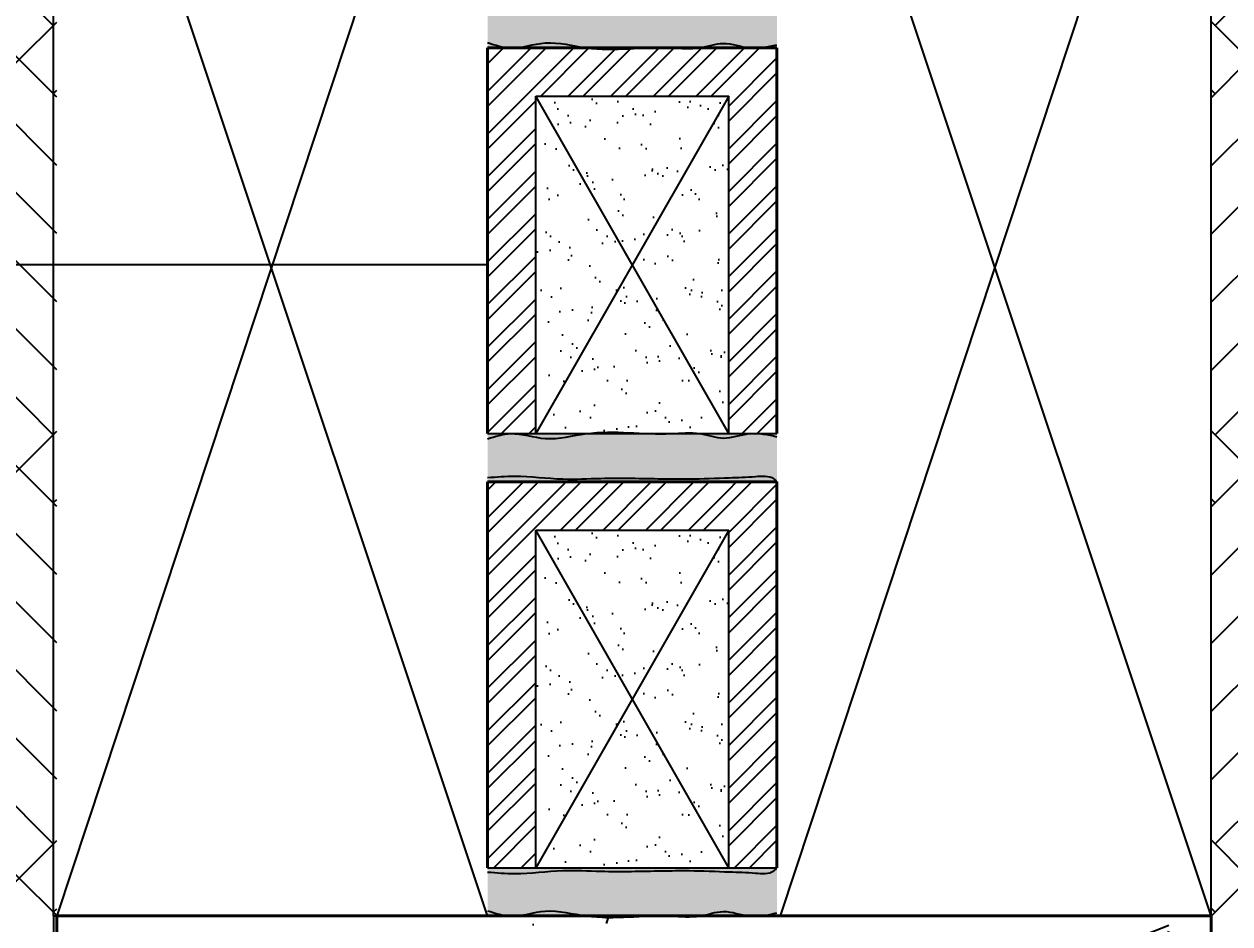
# Model space of a CAD drawing. Header units: inches. Extents: x 8351 to 42256, y 21052 to 33437.
# Drawn here: x 35198.11 to 35223.11, y 32992.74 to 33011.4 of the extents above; entities that cross this region are included whole.
import ezdxf

# ---------------------------------------------------------------- set-up
doc = ezdxf.new("R2010")
doc.units = ezdxf.units.IN
doc.header["$MEASUREMENT"] = 0
doc.styles.add('AEP', font='swisscl.ttf')
doc.dimstyles.new('IB-1', dxfattribs={"dimscale": 46, "dimtxt": 0.18, "dimasz": 0.1, "dimexe": 0.15, "dimexo": 0.0625, "dimgap": 0.09, "dimtad": 1, "dimdec": 0, "dimzin": 0, "dimdsep": 46, "dimlunit": 4, "dimtxsty": 'AEP', "dimblk": 'ARCHTICK', "dimcen": 0.09, "dimdle": 0.15, "dimclrd": 8, "dimclre": 8, "dimadec": 0, "dimazin": 0, "dimtfac": 1, "dimtdec": 0, "dimtix": 1, "dimtmove": 2, "dimatfit": 3, "dimfxl": 1, "dimtolj": 1, "dimtzin": 0, "dimarcsym": 0})
pattern_1 = [(45, (-121511.1280406737, 31241.80309804791), (-0.4419417382415922, 0.4419417382415922), []), (45, (-121511.1280406737, 31242.11559804791), (-0.4419417382415922, 0.4419417382415922), [])]

# ---------------------------------------------------------------- blocks, each defined once
blk = doc.blocks.new('_ArchTick')
at = {"color": 0, "linetype": 'ByBlock', "const_width": 0.15}
blk.add_lwpolyline([(-0.5, -0.5), (0.5, 0.5)], dxfattribs=at)
blk = doc.blocks.new('*D116')
at = {"color": 8, "lineweight": -2, "transparency": 16777216}
for p, q in [((35207.72026242271, 32990.03331243742), (35207.72026242271, 32958.43893752427)), ((35198.72026242271, 32981.03331243742), (35198.72026242271, 32958.43893752427)), ((35198.72026242271, 32965.33893752427), (35194.12026242272, 32965.33893752427)), ((35198.72026242271, 32965.33893752427), (35207.72026242271, 32965.33893752427)), ((35207.72026242271, 32965.33893752427), (35212.32026242271, 32965.33893752427))]:
    blk.add_line(p, q, dxfattribs=at)
at = {"layer": 'Defpoints', "color": 0, "transparency": 16777216}
for p in [(35207.72026242271, 32992.90831243742), (35198.72026242271, 32983.90831243742), (35207.72026242271, 32965.33893752427)]:
    blk.add_point(p, dxfattribs=at)
at = {"color": 8, "lineweight": -2, "transparency": 16777216, "xscale": 4.600000000000001, "yscale": 4.600000000000001, "zscale": 4.600000000000001}
blk.add_blockref('_ArchTick', (35198.72026242271, 32965.33893752427), dxfattribs=at)
at = {"color": 8, "lineweight": -2, "transparency": 16777216, "xscale": 4.600000000000001, "yscale": 4.600000000000001, "zscale": 4.600000000000001, "rotation": 180}
blk.add_blockref('_ArchTick', (35207.72026242271, 32965.33893752427), dxfattribs=at)
at = {"color": 0, "transparency": 16777216, "insert": (35203.22026242271, 32971.83470423462), "char_height": 4.600000000000001, "attachment_point": 5, "style": 'AEP'}
blk.add_mtext('\\A1;10"', dxfattribs=at)
blk = doc.blocks.new('*D117')
at = {"color": 8, "lineweight": -2, "transparency": 16777216}
for p, q in [((35207.72026242271, 32990.03331243742), (35207.72026242271, 32958.43893752427)), ((35213.72026242271, 32990.09645635012), (35213.72026242271, 32958.43893752427)), ((35207.72026242271, 32965.33893752427), (35203.12026242272, 32965.33893752427)), ((35207.72026242271, 32965.33893752427), (35213.72026242271, 32965.33893752427)), ((35213.72026242271, 32965.33893752427), (35218.32026242271, 32965.33893752427))]:
    blk.add_line(p, q, dxfattribs=at)
at = {"layer": 'Defpoints', "color": 0, "transparency": 16777216}
for p in [(35213.72026242271, 32992.97145635012), (35207.72026242271, 32992.90831243742), (35213.72026242271, 32965.33893752427)]:
    blk.add_point(p, dxfattribs=at)
at = {"color": 8, "lineweight": -2, "transparency": 16777216, "xscale": 4.600000000000001, "yscale": 4.600000000000001, "zscale": 4.600000000000001}
blk.add_blockref('_ArchTick', (35207.72026242271, 32965.33893752427), dxfattribs=at)
at = {"color": 8, "lineweight": -2, "transparency": 16777216, "xscale": 4.600000000000001, "yscale": 4.600000000000001, "zscale": 4.600000000000001, "rotation": 180}
blk.add_blockref('_ArchTick', (35213.72026242271, 32965.33893752427), dxfattribs=at)
at = {"color": 0, "transparency": 16777216, "insert": (35210.72026242271, 32971.83470423462), "char_height": 4.600000000000001, "attachment_point": 5, "style": 'AEP'}
blk.add_mtext('\\A1;6"', dxfattribs=at)
blk = doc.blocks.new('*D118')
at = {"color": 8, "lineweight": -2, "transparency": 16777216}
for p, q in [((35213.72026242271, 32990.09645635012), (35213.72026242271, 32958.43893752427)), ((35222.72026242271, 32990.03331243742), (35222.72026242271, 32958.43893752427)), ((35213.72026242271, 32965.33893752427), (35209.12026242272, 32965.33893752427)), ((35213.72026242271, 32965.33893752427), (35222.72026242271, 32965.33893752427)), ((35222.72026242271, 32965.33893752427), (35227.32026242271, 32965.33893752427))]:
    blk.add_line(p, q, dxfattribs=at)
at = {"layer": 'Defpoints', "color": 0, "transparency": 16777216}
for p in [(35213.72026242271, 32992.97145635012), (35222.72026242271, 32992.90831243742), (35222.72026242271, 32965.33893752427)]:
    blk.add_point(p, dxfattribs=at)
at = {"color": 8, "lineweight": -2, "transparency": 16777216, "xscale": 4.600000000000001, "yscale": 4.600000000000001, "zscale": 4.600000000000001}
blk.add_blockref('_ArchTick', (35213.72026242271, 32965.33893752427), dxfattribs=at)
at = {"color": 8, "lineweight": -2, "transparency": 16777216, "xscale": 4.600000000000001, "yscale": 4.600000000000001, "zscale": 4.600000000000001, "rotation": 180}
blk.add_blockref('_ArchTick', (35222.72026242271, 32965.33893752427), dxfattribs=at)
at = {"color": 0, "transparency": 16777216, "insert": (35218.22026242271, 32971.83470423462), "char_height": 4.600000000000001, "attachment_point": 5, "style": 'AEP'}
blk.add_mtext('\\A1;10"', dxfattribs=at)

msp = doc.modelspace()

# ---------------------------------------------------------------- hatches: boundary and pattern name
h = msp.add_hatch()
h.set_pattern_fill('AR-PARQ1', color=8, scale=0.5, angle=45, style=0)
h.set_pattern_definition([(45.00000000000001, (44222.10251965888, 101542.0333124374), (8.485281374238571, 8.881784197001252e-16), [6, -6]), (45.00000000000001, (44221.39541287769, 101542.7404192186), (8.485281374238571, 8.881784197001252e-16), [6, -6]), (45.00000000000001, (44220.6883060965, 101543.4475259998), (8.485281374238571, 8.881784197001252e-16), [6, -6]), (45.00000000000001, (44219.98119931531, 101544.154632781), (8.485281374238571, 8.881784197001252e-16), [6, -6]), (45.00000000000001, (44219.27409253411, 101544.8617395622), (8.485281374238571, 8.881784197001252e-16), [6, -6]), (45.00000000000001, (44218.56698575292, 101545.5688463434), (8.485281374238571, 8.881784197001252e-16), [6, -6]), (45.00000000000001, (44217.85987897173, 101546.2759531246), (8.485281374238571, 8.881784197001252e-16), [6, -6]), (135, (44226.34516034603, 101546.2759531246), (-8.485281374238571, -8.881784197001252e-16), [6, -6]), (135, (44227.05226712723, 101546.9830599058), (-8.485281374238571, -8.881784197001252e-16), [6, -6]), (135, (44227.75937390842, 101547.690166687), (-8.485281374238571, -8.881784197001252e-16), [6, -6]), (135, (44228.46648068961, 101548.3972734682), (-8.485281374238571, -8.881784197001252e-16), [6, -6]), (135, (44229.1735874708, 101549.1043802494), (-8.485281374238571, -8.881784197001252e-16), [6, -6]), (135, (44229.880694252, 101549.8114870306), (-8.485281374238571, -8.881784197001252e-16), [6, -6]), (135, (44230.58780103319, 101550.5185938118), (-8.485281374238571, -8.881784197001252e-16), [6, -6])])
h.paths.add_polyline_path([(35190.91501965888, 33013.47081243742), (35198.79001965888, 33013.47081243742), (35198.79001965888, 32986.65831243742), (35190.91501965888, 32986.65831243742)])
h = msp.add_hatch()
h.set_pattern_fill('AR-PARQ1', color=8, scale=0.5, angle=45, style=0)
h.set_pattern_definition([(135, (26199.40776242271, 101542.0333124374), (-8.485281374238571, 8.881784197001252e-16), [6, -6]), (135, (26200.11486920391, 101542.7404192186), (-8.485281374238571, 8.881784197001252e-16), [6, -6]), (135, (26200.8219759851, 101543.4475259998), (-8.485281374238571, 8.881784197001252e-16), [6, -6]), (135, (26201.52908276629, 101544.154632781), (-8.485281374238571, 8.881784197001252e-16), [6, -6]), (135, (26202.23618954748, 101544.8617395622), (-8.485281374238571, 8.881784197001252e-16), [6, -6]), (135, (26202.94329632867, 101545.5688463434), (-8.485281374238571, 8.881784197001252e-16), [6, -6]), (135, (26203.65040310987, 101546.2759531246), (-8.485281374238571, 8.881784197001252e-16), [6, -6]), (45, (26195.16512173556, 101546.2759531246), (8.485281374238571, -8.881784197001252e-16), [6, -6]), (45, (26194.45801495437, 101546.9830599058), (8.485281374238571, -8.881784197001252e-16), [6, -6]), (45, (26193.75090817318, 101547.690166687), (8.485281374238571, -8.881784197001252e-16), [6, -6]), (45, (26193.04380139198, 101548.3972734682), (8.485281374238571, -8.881784197001252e-16), [6, -6]), (45, (26192.33669461079, 101549.1043802494), (8.485281374238571, -8.881784197001252e-16), [6, -6]), (45, (26191.6295878296, 101549.8114870306), (8.485281374238571, -8.881784197001252e-16), [6, -6]), (45, (26190.92248104841, 101550.5185938118), (8.485281374238571, -8.881784197001252e-16), [6, -6])])
h.paths.add_polyline_path([(35230.59526242271, 33013.47081243742), (35222.72026242271, 33013.47081243742), (35222.72026242271, 32986.65831243742), (35230.59526242271, 32986.65831243742)])
h = msp.add_hatch()
h.set_pattern_fill('ESCHER', color=8, scale=0.2, style=0)
h.set_pattern_definition([(59.99999999999999, (-121511.1280406737, 31220.80309804791), (-0.2399999999062395, -5.413260950604126e-11), [0.22, -0.02]), (180, (-121511.1280406737, 31220.80309804791), (0.12, -0.2078460968), [0.22, -0.02]), (300.0000000000001, (-121511.1280406737, 31220.80309804791), (0.2399999999062395, -5.413260950604126e-11), [0.22, -0.02]), (59.99999999999999, (-121511.1080406732, 31220.80309804791), (-0.2399999999062395, -5.413260950604126e-11), [0.04000000000000001, -0.2]), (300.0000000000001, (-121511.1080406732, 31220.80309804791), (0.2399999999062395, -5.413260950604126e-11), [0.04000000000000001, -0.2]), (59.99999999999999, (-121511.1380406735, 31220.82041855605), (-0.2399999999062395, -5.413260950604126e-11), [0.04000000000000001, -0.2]), (180, (-121511.1380406735, 31220.82041855605), (0.12, -0.2078460968), [0.04000000000000001, -0.2]), (300.0000000000001, (-121511.1380406735, 31220.78577753978), (0.2399999999062395, -5.413260950604126e-11), [0.04000000000000001, -0.2]), (180, (-121511.1380406735, 31220.78577753978), (0.12, -0.2078460968), [0.04000000000000001, -0.2]), (59.99999999999999, (-121511.2080406728, 31220.80309804791), (-0.2399999999062395, -5.413260950604126e-11), [0.04000000000000001, -0.2]), (300.0000000000001, (-121511.2080406728, 31220.80309804791), (0.2399999999062395, -5.413260950604126e-11), [0.04000000000000001, -0.2]), (59.99999999999999, (-121511.0880406736, 31220.73381601583), (-0.2399999999062395, -5.413260950604126e-11), [0.04000000000000001, -0.2]), (180, (-121511.0880406736, 31220.73381601583), (0.12, -0.2078460968), [0.04000000000000001, -0.2]), (300.0000000000001, (-121511.0880406736, 31220.87238008), (0.2399999999062395, -5.413260950604126e-11), [0.04000000000000001, -0.2]), (180, (-121511.0880406736, 31220.87238008), (0.12, -0.2078460968), [0.04000000000000001, -0.2]), (0, (-121511.0880406736, 31220.83773906419), (-0.12, 0.2078460968), [0.14, -0.1]), (0, (-121511.0880406736, 31220.76845703164), (-0.12, 0.2078460968), [0.14, -0.1]), (120, (-121511.118040673, 31220.85505957186), (-0.2399999999062395, 5.413269832388323e-11), [0.1399999999999979, -0.09999999999999898]), (120, (-121511.1780406735, 31220.82041855605), (-0.2399999999062395, 5.413269832388323e-11), [0.1399999999999979, -0.09999999999999898]), (240, (-121511.1780406735, 31220.78577753978), (0.1199999999062394, -0.2078460968541327), [0.14, -0.1]), (240, (-121511.118040673, 31220.7511365235), (0.1199999999062394, -0.2078460968541327), [0.14, -0.1])])
edge = h.paths.add_edge_path()
edge.add_spline(control_points=[(35213.72026242271, 33011.90831243742), (35213.6990394206, 33011.8849640119), (35213.59051673536, 33011.76557308837), (35213.20391448357, 33011.81037204043), (35212.64414555908, 33011.8229222119), (35211.98843651221, 33011.8538472185), (35211.10249024213, 33011.84074383538), (35210.22997229409, 33011.81846720894), (35209.21174991832, 33011.87488526182), (35208.43066553448, 33011.76248352817), (35207.90912704125, 33011.80366389669), (35207.72026242271, 33011.8185765341)], knot_values=[0, 0, 0, 0, 0.09269881097107557, 0.4740104074243838, 1.017993143595406, 1.851571663378173, 2.411219109026905, 3.683532794642607, 4.466243239001887, 5.465456502621301, 6.032726868925216, 6.032726868925216, 6.032726868925216, 6.032726868925216], degree=3, periodic=0)
edge.add_line((35207.72026242271, 33011.8185765341), (35207.72026242271, 33011.01683281717))
edge.add_spline(control_points=[(35207.72026242271, 33011.01683281717), (35207.87921735693, 33010.96544743312), (35208.03817229022, 33010.91406204907), (35208.19869770252, 33010.90831243742)], knot_values=[0, 0, 0, 0, 0.4905884110814394, 0.4905884110814394, 0.4905884110814394, 0.4905884110890959], degree=3, periodic=0)
edge.add_spline(control_points=[(35208.19869770252, 33010.90831243742), (35208.43579727739, 33010.89982013433), (35208.96147413321, 33011.09884880978), (35209.48477178581, 33010.94693607028), (35209.76953938186, 33010.90831243742)], knot_values=[0.4905884110814394, 0.4905884110814394, 0.4905884110814394, 0.4905884110890959, 1.21519831769307, 2.074247133455103, 2.07424713345554, 2.07424713345554, 2.07424713345554], degree=3, periodic=0)
edge.add_line((35209.76953938186, 33010.90831243742), (35211.10107205484, 33010.90831243742))
edge.add_spline(control_points=[(35211.10107205578, 33010.90831243742), (35211.2425373127, 33010.91289869772), (35211.38414910298, 33010.914354896), (35211.52588403646, 33010.90831243742)], knot_values=[3.407322677643481, 3.407322677643481, 3.407322677643481, 3.407322677643481, 3.830591787237537, 3.830591787245581, 3.830591787245581, 3.830591787245581], degree=3, periodic=0)
edge.add_line((35211.52588403646, 33010.90831243742), (35212.12548960794, 33010.90831243742))
edge.add_spline(control_points=[(35212.12548960794, 33010.90831243742), (35212.28720406957, 33010.93461249751), (35212.62511221648, 33011.06927436293), (35212.9663465447, 33010.9274132264), (35213.14731743608, 33010.90831243742)], knot_values=[4.430197358948973, 4.430197358950231, 4.430197358950231, 4.430197358950231, 4.920430728048533, 5.468446856193365, 5.468446856193365, 5.468446856193365, 5.46844685649766], degree=3, periodic=0)
edge.add_line((35213.14731743608, 33010.90831243742), (35213.35986637559, 33010.90831243742))
edge.add_spline(control_points=[(35213.35986637559, 33010.90831243742), (35213.47984132871, 33010.91915231926), (35213.60005187571, 33010.94530433445), (35213.72026242271, 33010.97145635012)], knot_values=[5.682645937467131, 5.682645937467131, 5.682645937467131, 5.682645937467131, 6.044860867008448, 6.044860867008448, 6.044860867008448, 6.044860867008448], degree=3, periodic=0)
edge.add_line((35213.72026242271, 33010.97145635012), (35213.72026242271, 33011.90831243742))
h = msp.add_hatch(color=7)
edge = h.paths.add_edge_path()
edge.add_line((35213.72026242271, 33011.90831243742), (35207.72026242271, 33011.90831243742))
edge.add_line((35207.72026242271, 33011.90831243742), (35207.72026242271, 33011.8185765341))
edge.add_spline(control_points=[(35207.72026242271, 33011.8185765341), (35207.90912704125, 33011.80366389669), (35208.43066553448, 33011.76248352817), (35209.21174991832, 33011.87488526182), (35210.22997229409, 33011.81846720894), (35211.10249024213, 33011.84074383538), (35211.98843651221, 33011.8538472185), (35212.64414555908, 33011.8229222119), (35213.20391448357, 33011.81037204043), (35213.59051673536, 33011.76557308837), (35213.6990394206, 33011.8849640119), (35213.72026242271, 33011.90831243742)], knot_values=[0, 0, 0, 0, 0.5672703663039161, 1.56648362992333, 2.349194074282609, 3.621507759898311, 4.181155205547044, 5.01473372532981, 5.558716461500833, 5.940028057954141, 6.032726868925216, 6.032726868925216, 6.032726868925216, 6.032726868925216], degree=3, periodic=0)
edge = h.paths.add_edge_path()
edge.add_spline(control_points=[(35209.76953938186, 33010.90831243742), (35209.48477178581, 33010.94693607028), (35208.96147413321, 33011.09884880978), (35208.43579727739, 33010.89982013433), (35208.19869770252, 33010.90831243742)], knot_values=[0.4905884110814394, 0.4905884110814394, 0.4905884110814394, 0.4905884110818768, 1.34963722684391, 2.074247133447884, 2.07424713345554, 2.07424713345554, 2.07424713345554], degree=3, periodic=0)
edge.add_line((35208.19869770252, 33010.90831243742), (35209.7695393828, 33010.90831243742))
edge = h.paths.add_edge_path()
edge.add_spline(control_points=[(35208.19869770252, 33010.90831243742), (35208.03817229022, 33010.91406204907), (35207.87921735693, 33010.96544743312), (35207.72026242271, 33011.01683281717)], knot_values=[0, 7.656486555873698e-12, 7.656486555873698e-12, 7.656486555873698e-12, 0.4905884110890959, 0.4905884110890959, 0.4905884110890959, 0.4905884110890959], degree=3, periodic=0)
edge.add_line((35207.72026242271, 33011.01683281717), (35207.72026242271, 33010.90831243742))
edge.add_line((35207.72026242271, 33010.90831243742), (35208.19869770158, 33010.90831243742))
edge = h.paths.add_edge_path()
edge.add_spline(control_points=[(35213.14731743608, 33010.90831243742), (35212.9663465447, 33010.9274132264), (35212.62511221648, 33011.06927436293), (35212.28720406957, 33010.93461249751), (35212.12548960794, 33010.90831243742)], knot_values=[4.430197358948973, 4.430197359253269, 4.430197359253269, 4.430197359253269, 4.978213487398101, 5.468446856496403, 5.468446856496403, 5.468446856496403, 5.46844685649766], degree=3, periodic=0)
edge.add_line((35212.12548960794, 33010.90831243742), (35213.14731743608, 33010.90831243742))
edge = h.paths.add_edge_path()
edge.add_spline(control_points=[(35213.72026242271, 33010.97145635012), (35213.60005187571, 33010.94530433445), (35213.47984132871, 33010.91915231926), (35213.35986637559, 33010.90831243742)], knot_values=[5.682645937467131, 5.682645937467131, 5.682645937467131, 5.682645937467131, 6.044860867008448, 6.044860867008448, 6.044860867008448, 6.044860867008448], degree=3, periodic=0)
edge.add_line((35213.35986637559, 33010.90831243742), (35213.72026242271, 33010.90831243742))
edge.add_line((35213.72026242271, 33010.90831243742), (35213.72026242271, 33010.97145635012))
h = msp.add_hatch()
h.set_pattern_fill('STEEL', color=1, scale=5, style=0)
h.set_pattern_definition(pattern_1)
h.paths.add_polyline_path([(35212.72026242271, 33002.90831243742), (35213.72026242271, 33002.90831243742), (35213.72026242271, 33010.90831243742), (35212.72026242271, 33010.90831243742)])
h.paths.add_polyline_path([(35208.72026242271, 33010.90831243742), (35207.72026242271, 33010.90831243742), (35207.72026242271, 33002.90831243742), (35208.72026242271, 33002.90831243742)])
h = msp.add_hatch()
h.set_pattern_fill('STEEL', color=1, scale=5, style=0)
h.set_pattern_definition(pattern_1)
h.paths.add_polyline_path([(35212.72026242271, 33009.90831243742), (35212.72026242271, 33010.90831243742), (35208.72026242271, 33010.90831243742), (35208.72026242271, 33009.90831243742)])
h = msp.add_hatch()
h.set_pattern_fill('AR-SAND', color=8, scale=0.5, style=0)
h.set_pattern_definition([(37.50000000000001, (-121550.9918177663, 31211.40705520596), (-0.03149667905480408, 0.9634118845065793), [0, -0.76, 0, -0.85, 0, -0.8125]), (7.499999999999999, (-121550.9918177663, 31211.40705520596), (0.8848883526338636, 1.41107303261487), [0, -0.41, 0, -0.685, 0, -0.2625]), (327.5, (-121551.6068177666, 31211.40705520596), (1.557070930875748, 0.002829526768482249), [0, -0.25, 0, -0.9, 0, -1.175]), (317.5, (-121551.6068177666, 31211.40705520596), (1.503063302286147, 0.4388377824671246), [0, -0.125, 0, -0.59, 0, -0.675])])
h.paths.add_polyline_path([(35208.72026242271, 33002.90831243742), (35212.72026242271, 33002.90831243742), (35212.72026242271, 33009.90831243742), (35208.72026242271, 33009.90831243742)])
h = msp.add_hatch()
h.set_pattern_fill('ESCHER', color=8, scale=0.2, style=0)
h.set_pattern_definition([(300.0000000000001, (-121511.1280406737, 34793.01352682692), (-0.2399999999062395, 5.413260950604126e-11), [0.22, -0.02]), (180, (-121511.1280406737, 34793.01352682692), (0.12, 0.2078460968), [0.22, -0.02]), (59.99999999999999, (-121511.1280406737, 34793.01352682692), (0.2399999999062395, 5.413260950604126e-11), [0.22, -0.02]), (300.0000000000001, (-121511.1080406732, 34793.01352682692), (-0.2399999999062395, 5.413260950604126e-11), [0.04000000000000001, -0.2]), (59.99999999999999, (-121511.1080406732, 34793.01352682692), (0.2399999999062395, 5.413260950604126e-11), [0.04000000000000001, -0.2]), (300.0000000000001, (-121511.1380406735, 34792.99620631878), (-0.2399999999062395, 5.413260950604126e-11), [0.04000000000000001, -0.2]), (180, (-121511.1380406735, 34792.99620631878), (0.12, 0.2078460968), [0.04000000000000001, -0.2]), (59.99999999999999, (-121511.1380406735, 34793.03084733506), (0.2399999999062395, 5.413260950604126e-11), [0.04000000000000001, -0.2]), (180, (-121511.1380406735, 34793.03084733506), (0.12, 0.2078460968), [0.04000000000000001, -0.2]), (300.0000000000001, (-121511.2080406728, 34793.01352682692), (-0.2399999999062395, 5.413260950604126e-11), [0.04000000000000001, -0.2]), (59.99999999999999, (-121511.2080406728, 34793.01352682692), (0.2399999999062395, 5.413260950604126e-11), [0.04000000000000001, -0.2]), (300.0000000000001, (-121511.0880406736, 34793.08280885901), (-0.2399999999062395, 5.413260950604126e-11), [0.04000000000000001, -0.2]), (180, (-121511.0880406736, 34793.08280885901), (0.12, 0.2078460968), [0.04000000000000001, -0.2]), (59.99999999999999, (-121511.0880406736, 34792.94424479484), (0.2399999999062395, 5.413260950604126e-11), [0.04000000000000001, -0.2]), (180, (-121511.0880406736, 34792.94424479484), (0.12, 0.2078460968), [0.04000000000000001, -0.2]), (0, (-121511.0880406736, 34792.97888581065), (-0.12, -0.2078460968), [0.14, -0.1]), (0, (-121511.0880406736, 34793.0481678432), (-0.12, -0.2078460968), [0.14, -0.1]), (240, (-121511.118040673, 34792.96156530298), (-0.2399999999062395, -5.413269832388323e-11), [0.1399999999999999, -0.09999999999999998]), (240, (-121511.1780406735, 34792.99620631878), (-0.2399999999062395, -5.413269832388323e-11), [0.1399999999999999, -0.09999999999999998]), (120, (-121511.1780406735, 34793.03084733506), (0.1199999999062394, 0.2078460968541327), [0.1399999999999991, -0.09999999999999956]), (120, (-121511.118040673, 34793.06548835133), (0.1199999999062394, 0.2078460968541327), [0.1399999999999991, -0.09999999999999956])])
edge = h.paths.add_edge_path()
edge.add_spline(control_points=[(35213.72026242271, 33001.90831243742), (35213.6990394206, 33001.93166086293), (35213.59051673536, 33002.05105178693), (35213.20391448357, 33002.0062528344), (35212.64414555908, 33001.99370266293), (35211.98843651221, 33001.96277765633), (35211.10249024213, 33001.97588103992), (35210.22997229409, 33001.99815766589), (35209.21174991832, 33001.94173961302), (35208.43066553448, 33002.05414134666), (35207.90912704125, 33002.01296097814), (35207.72026242271, 33001.99804834073)], knot_values=[0, 0, 0, 0, 0.09269881097107557, 0.4740104074243838, 1.017993143595406, 1.851571663378173, 2.411219109026905, 3.683532794642607, 4.466243239001887, 5.465456502621301, 6.032726868925216, 6.032726868925216, 6.032726868925216, 6.032726868925216], degree=3, periodic=0)
edge.add_line((35207.72026242271, 33001.99804834073), (35207.72026242271, 33002.79979205766))
edge.add_spline(control_points=[(35207.72026242271, 33002.79979205766), (35207.87921735693, 33002.85117744171), (35208.03817229022, 33002.90256282577), (35208.19869770252, 33002.90831243742)], knot_values=[0, 0, 0, 0, 0.4905884110814394, 0.4905884110814394, 0.4905884110814394, 0.4905884110890959], degree=3, periodic=0)
edge.add_spline(control_points=[(35208.19869770252, 33002.90831243742), (35208.43579727739, 33002.9168047405), (35208.96147413321, 33002.71777606505), (35209.48477178581, 33002.86968880455), (35209.76953938186, 33002.90831243742)], knot_values=[0.4905884110814394, 0.4905884110814394, 0.4905884110814394, 0.4905884110890959, 1.21519831769307, 2.074247133455103, 2.07424713345554, 2.07424713345554, 2.07424713345554], degree=3, periodic=0)
edge.add_line((35209.76953938186, 33002.90831243742), (35211.10107205484, 33002.90831243742))
edge.add_spline(control_points=[(35211.10107205578, 33002.90831243742), (35211.2425373127, 33002.90372617712), (35211.38414910298, 33002.9022699793), (35211.52588403646, 33002.90831243742)], knot_values=[3.407322677643481, 3.407322677643481, 3.407322677643481, 3.407322677643481, 3.830591787237537, 3.830591787245581, 3.830591787245581, 3.830591787245581], degree=3, periodic=0)
edge.add_line((35211.52588403646, 33002.90831243742), (35212.12548960794, 33002.90831243742))
edge.add_spline(control_points=[(35212.12548960794, 33002.90831243742), (35212.28720406957, 33002.88201237732), (35212.62511221648, 33002.7473505119), (35212.9663465447, 33002.88921164843), (35213.14731743608, 33002.90831243742)], knot_values=[4.430197358948973, 4.430197358950231, 4.430197358950231, 4.430197358950231, 4.920430728048533, 5.468446856193365, 5.468446856193365, 5.468446856193365, 5.46844685649766], degree=3, periodic=0)
edge.add_line((35213.14731743608, 33002.90831243742), (35213.35986637559, 33002.90831243742))
edge.add_spline(control_points=[(35213.35986637559, 33002.90831243742), (35213.47984132871, 33002.89747255557), (35213.60005187571, 33002.87132054038), (35213.72026242271, 33002.84516852471)], knot_values=[5.682645937467131, 5.682645937467131, 5.682645937467131, 5.682645937467131, 6.044860867008448, 6.044860867008448, 6.044860867008448, 6.044860867008448], degree=3, periodic=0)
edge.add_line((35213.72026242271, 33002.84516852471), (35213.72026242271, 33001.90831243742))
h = msp.add_hatch(color=7)
edge = h.paths.add_edge_path()
edge.add_line((35213.72026242271, 33001.90831243742), (35207.72026242271, 33001.90831243742))
edge.add_line((35207.72026242271, 33001.90831243742), (35207.72026242271, 33001.99804834073))
edge.add_spline(control_points=[(35207.72026242271, 33001.99804834073), (35207.90912704125, 33002.01296097814), (35208.43066553448, 33002.05414134666), (35209.21174991832, 33001.94173961302), (35210.22997229409, 33001.99815766589), (35211.10249024213, 33001.97588103992), (35211.98843651221, 33001.96277765633), (35212.64414555908, 33001.99370266293), (35213.20391448357, 33002.0062528344), (35213.59051673536, 33002.05105178693), (35213.6990394206, 33001.93166086293), (35213.72026242271, 33001.90831243742)], knot_values=[0, 0, 0, 0, 0.5672703663039161, 1.56648362992333, 2.349194074282609, 3.621507759898311, 4.181155205547044, 5.01473372532981, 5.558716461500833, 5.940028057954141, 6.032726868925216, 6.032726868925216, 6.032726868925216, 6.032726868925216], degree=3, periodic=0)
edge = h.paths.add_edge_path()
edge.add_spline(control_points=[(35209.76953938186, 33002.90831243742), (35209.48477178581, 33002.86968880455), (35208.96147413321, 33002.71777606505), (35208.43579727739, 33002.9168047405), (35208.19869770252, 33002.90831243742)], knot_values=[0.4905884110814394, 0.4905884110814394, 0.4905884110814394, 0.4905884110818768, 1.34963722684391, 2.074247133447884, 2.07424713345554, 2.07424713345554, 2.07424713345554], degree=3, periodic=0)
edge.add_line((35208.19869770252, 33002.90831243742), (35209.7695393828, 33002.90831243742))
edge = h.paths.add_edge_path()
edge.add_spline(control_points=[(35208.19869770252, 33002.90831243742), (35208.03817229022, 33002.90256282577), (35207.87921735693, 33002.85117744171), (35207.72026242271, 33002.79979205766)], knot_values=[0, 7.656486555873698e-12, 7.656486555873698e-12, 7.656486555873698e-12, 0.4905884110890959, 0.4905884110890959, 0.4905884110890959, 0.4905884110890959], degree=3, periodic=0)
edge.add_line((35207.72026242271, 33002.79979205766), (35207.72026242271, 33002.90831243742))
edge.add_line((35207.72026242271, 33002.90831243742), (35208.19869770158, 33002.90831243742))
edge = h.paths.add_edge_path()
edge.add_spline(control_points=[(35213.14731743608, 33002.90831243742), (35212.9663465447, 33002.88921164843), (35212.62511221648, 33002.7473505119), (35212.28720406957, 33002.88201237732), (35212.12548960794, 33002.90831243742)], knot_values=[4.430197358948973, 4.430197359253269, 4.430197359253269, 4.430197359253269, 4.978213487398101, 5.468446856496403, 5.468446856496403, 5.468446856496403, 5.46844685649766], degree=3, periodic=0)
edge.add_line((35212.12548960794, 33002.90831243742), (35213.14731743608, 33002.90831243742))
edge = h.paths.add_edge_path()
edge.add_spline(control_points=[(35213.72026242271, 33002.84516852471), (35213.60005187571, 33002.87132054038), (35213.47984132871, 33002.89747255557), (35213.35986637559, 33002.90831243742)], knot_values=[5.682645937467131, 5.682645937467131, 5.682645937467131, 5.682645937467131, 6.044860867008448, 6.044860867008448, 6.044860867008448, 6.044860867008448], degree=3, periodic=0)
edge.add_line((35213.35986637559, 33002.90831243742), (35213.72026242271, 33002.90831243742))
edge.add_line((35213.72026242271, 33002.90831243742), (35213.72026242271, 33002.84516852471))
h = msp.add_hatch()
h.set_pattern_fill('STEEL', color=1, scale=5, style=0)
h.set_pattern_definition(pattern_1)
h.paths.add_polyline_path([(35212.72026242271, 32993.90831243742), (35213.72026242271, 32993.90831243742), (35213.72026242271, 33001.90831243742), (35212.72026242271, 33001.90831243742)])
h.paths.add_polyline_path([(35208.72026242271, 33001.90831243742), (35207.72026242271, 33001.90831243742), (35207.72026242271, 32993.90831243742), (35208.72026242271, 32993.90831243742)])
h = msp.add_hatch()
h.set_pattern_fill('STEEL', color=1, scale=5, style=0)
h.set_pattern_definition(pattern_1)
h.paths.add_polyline_path([(35212.72026242271, 33000.90831243742), (35212.72026242271, 33001.90831243742), (35208.72026242271, 33001.90831243742), (35208.72026242271, 33000.90831243742)])
h = msp.add_hatch()
h.set_pattern_fill('AR-SAND', color=8, scale=0.5, style=0)
h.set_pattern_definition([(37.50000000000001, (-121550.9918177663, 31202.40705520596), (-0.03149667905480408, 0.9634118845065793), [0, -0.76, 0, -0.85, 0, -0.8125]), (7.499999999999999, (-121550.9918177663, 31202.40705520596), (0.8848883526338636, 1.41107303261487), [0, -0.41, 0, -0.685, 0, -0.2625]), (327.5, (-121551.6068177666, 31202.40705520596), (1.557070930875748, 0.002829526768482249), [0, -0.25, 0, -0.9, 0, -1.175]), (317.5, (-121551.6068177666, 31202.40705520596), (1.503063302286147, 0.4388377824671246), [0, -0.125, 0, -0.59, 0, -0.675])])
h.paths.add_polyline_path([(35208.72026242271, 32993.90831243742), (35212.72026242271, 32993.90831243742), (35212.72026242271, 33000.90831243742), (35208.72026242271, 33000.90831243742)])
h = msp.add_hatch()
h.set_pattern_fill('ESCHER', color=8, scale=0.2, style=0)
h.set_pattern_definition([(59.99999999999999, (-121511.1280406737, 31202.80309804791), (-0.2399999999062395, -5.413260950604126e-11), [0.22, -0.02]), (180, (-121511.1280406737, 31202.80309804791), (0.12, -0.2078460968), [0.22, -0.02]), (300.0000000000001, (-121511.1280406737, 31202.80309804791), (0.2399999999062395, -5.413260950604126e-11), [0.22, -0.02]), (59.99999999999999, (-121511.1080406732, 31202.80309804791), (-0.2399999999062395, -5.413260950604126e-11), [0.04000000000000001, -0.2]), (300.0000000000001, (-121511.1080406732, 31202.80309804791), (0.2399999999062395, -5.413260950604126e-11), [0.04000000000000001, -0.2]), (59.99999999999999, (-121511.1380406735, 31202.82041855605), (-0.2399999999062395, -5.413260950604126e-11), [0.04000000000000001, -0.2]), (180, (-121511.1380406735, 31202.82041855605), (0.12, -0.2078460968), [0.04000000000000001, -0.2]), (300.0000000000001, (-121511.1380406735, 31202.78577753978), (0.2399999999062395, -5.413260950604126e-11), [0.04000000000000001, -0.2]), (180, (-121511.1380406735, 31202.78577753978), (0.12, -0.2078460968), [0.04000000000000001, -0.2]), (59.99999999999999, (-121511.2080406728, 31202.80309804791), (-0.2399999999062395, -5.413260950604126e-11), [0.04000000000000001, -0.2]), (300.0000000000001, (-121511.2080406728, 31202.80309804791), (0.2399999999062395, -5.413260950604126e-11), [0.04000000000000001, -0.2]), (59.99999999999999, (-121511.0880406736, 31202.73381601583), (-0.2399999999062395, -5.413260950604126e-11), [0.04000000000000001, -0.2]), (180, (-121511.0880406736, 31202.73381601583), (0.12, -0.2078460968), [0.04000000000000001, -0.2]), (300.0000000000001, (-121511.0880406736, 31202.87238008), (0.2399999999062395, -5.413260950604126e-11), [0.04000000000000001, -0.2]), (180, (-121511.0880406736, 31202.87238008), (0.12, -0.2078460968), [0.04000000000000001, -0.2]), (0, (-121511.0880406736, 31202.83773906419), (-0.12, 0.2078460968), [0.14, -0.1]), (0, (-121511.0880406736, 31202.76845703164), (-0.12, 0.2078460968), [0.14, -0.1]), (120, (-121511.118040673, 31202.85505957186), (-0.2399999999062395, 5.413269832388323e-11), [0.139999999999998, -0.09999999999999899]), (120, (-121511.1780406735, 31202.82041855605), (-0.2399999999062395, 5.413269832388323e-11), [0.139999999999998, -0.09999999999999899]), (240, (-121511.1780406735, 31202.78577753978), (0.1199999999062394, -0.2078460968541327), [0.14, -0.1]), (240, (-121511.118040673, 31202.7511365235), (0.1199999999062394, -0.2078460968541327), [0.14, -0.1])])
edge = h.paths.add_edge_path()
edge.add_spline(control_points=[(35213.72026242271, 32993.90831243742), (35213.6990394206, 32993.8849640119), (35213.59051673536, 32993.76557308837), (35213.20391448357, 32993.81037204043), (35212.64414555908, 32993.8229222119), (35211.98843651221, 32993.8538472185), (35211.10249024213, 32993.84074383538), (35210.22997229409, 32993.81846720894), (35209.21174991832, 32993.87488526182), (35208.43066553448, 32993.76248352817), (35207.90912704125, 32993.80366389669), (35207.72026242271, 32993.8185765341)], knot_values=[0, 0, 0, 0, 0.09269881097107557, 0.4740104074243838, 1.017993143595406, 1.851571663378173, 2.411219109026905, 3.683532794642607, 4.466243239001887, 5.465456502621301, 6.032726868925216, 6.032726868925216, 6.032726868925216, 6.032726868925216], degree=3, periodic=0)
edge.add_line((35207.72026242271, 32993.8185765341), (35207.72026242271, 32993.01683281717))
edge.add_spline(control_points=[(35207.72026242271, 32993.01683281717), (35207.87921735693, 32992.96544743312), (35208.03817229022, 32992.91406204907), (35208.19869770252, 32992.90831243742)], knot_values=[0, 0, 0, 0, 0.4905884110814394, 0.4905884110814394, 0.4905884110814394, 0.4905884110890959], degree=3, periodic=0)
edge.add_spline(control_points=[(35208.19869770252, 32992.90831243742), (35208.43579727739, 32992.89982013433), (35208.96147413321, 32993.09884880978), (35209.48477178581, 32992.94693607028), (35209.76953938186, 32992.90831243742)], knot_values=[0.4905884110814394, 0.4905884110814394, 0.4905884110814394, 0.4905884110890959, 1.21519831769307, 2.074247133455103, 2.07424713345554, 2.07424713345554, 2.07424713345554], degree=3, periodic=0)
edge.add_line((35209.76953938186, 32992.90831243742), (35211.10107205484, 32992.90831243742))
edge.add_spline(control_points=[(35211.10107205578, 32992.90831243742), (35211.2425373127, 32992.91289869772), (35211.38414910298, 32992.914354896), (35211.52588403646, 32992.90831243742)], knot_values=[3.407322677643481, 3.407322677643481, 3.407322677643481, 3.407322677643481, 3.830591787237537, 3.830591787245581, 3.830591787245581, 3.830591787245581], degree=3, periodic=0)
edge.add_line((35211.52588403646, 32992.90831243742), (35212.12548960794, 32992.90831243742))
edge.add_spline(control_points=[(35212.12548960794, 32992.90831243742), (35212.28720406957, 32992.93461249751), (35212.62511221648, 32993.06927436293), (35212.9663465447, 32992.9274132264), (35213.14731743608, 32992.90831243742)], knot_values=[4.430197358948973, 4.430197358950231, 4.430197358950231, 4.430197358950231, 4.920430728048533, 5.468446856193365, 5.468446856193365, 5.468446856193365, 5.46844685649766], degree=3, periodic=0)
edge.add_line((35213.14731743608, 32992.90831243742), (35213.35986637559, 32992.90831243742))
edge.add_spline(control_points=[(35213.35986637559, 32992.90831243742), (35213.47984132871, 32992.91915231926), (35213.60005187571, 32992.94530433445), (35213.72026242271, 32992.97145635012)], knot_values=[5.682645937467131, 5.682645937467131, 5.682645937467131, 5.682645937467131, 6.044860867008448, 6.044860867008448, 6.044860867008448, 6.044860867008448], degree=3, periodic=0)
edge.add_line((35213.72026242271, 32992.97145635012), (35213.72026242271, 32993.90831243742))
h = msp.add_hatch(color=7)
edge = h.paths.add_edge_path()
edge.add_line((35207.72026242271, 32993.90831243742), (35207.72026242271, 32993.8185765341))
edge.add_spline(control_points=[(35207.72026242271, 32993.8185765341), (35207.90912704125, 32993.80366389669), (35208.43066553448, 32993.76248352817), (35209.21174991832, 32993.87488526182), (35210.22997229409, 32993.81846720894), (35211.10249024213, 32993.84074383538), (35211.98843651221, 32993.8538472185), (35212.64414555908, 32993.8229222119), (35213.20391448357, 32993.81037204043), (35213.59051673536, 32993.76557308837), (35213.6990394206, 32993.8849640119), (35213.72026242271, 32993.90831243742)], knot_values=[0, 0, 0, 0, 0.5672703663039161, 1.56648362992333, 2.349194074282609, 3.621507759898311, 4.181155205547044, 5.01473372532981, 5.558716461500833, 5.940028057954141, 6.032726868925216, 6.032726868925216, 6.032726868925216, 6.032726868925216], degree=3, periodic=0)
edge.add_line((35213.72026242271, 32993.90831243742), (35207.72026242271, 32993.90831243742))
edge = h.paths.add_edge_path()
edge.add_spline(control_points=[(35209.76953938186, 32992.90831243742), (35209.48477178581, 32992.94693607028), (35208.96147413321, 32993.09884880978), (35208.43579727739, 32992.89982013433), (35208.19869770252, 32992.90831243742)], knot_values=[0.4905884110814394, 0.4905884110814394, 0.4905884110814394, 0.4905884110818768, 1.34963722684391, 2.074247133447884, 2.07424713345554, 2.07424713345554, 2.07424713345554], degree=3, periodic=0)
edge.add_line((35208.19869770252, 32992.90831243742), (35209.7695393828, 32992.90831243742))
edge = h.paths.add_edge_path()
edge.add_spline(control_points=[(35208.19869770252, 32992.90831243742), (35208.03817229022, 32992.91406204907), (35207.87921735693, 32992.96544743312), (35207.72026242271, 32993.01683281717)], knot_values=[0, 7.656486555873698e-12, 7.656486555873698e-12, 7.656486555873698e-12, 0.4905884110890959, 0.4905884110890959, 0.4905884110890959, 0.4905884110890959], degree=3, periodic=0)
edge.add_line((35207.72026242271, 32993.01683281717), (35207.72026242271, 32992.90831243742))
edge.add_line((35207.72026242271, 32992.90831243742), (35208.19869770158, 32992.90831243742))
edge = h.paths.add_edge_path()
edge.add_spline(control_points=[(35213.14731743608, 32992.90831243742), (35212.9663465447, 32992.9274132264), (35212.62511221648, 32993.06927436293), (35212.28720406957, 32992.93461249751), (35212.12548960794, 32992.90831243742)], knot_values=[4.430197358948973, 4.430197359253269, 4.430197359253269, 4.430197359253269, 4.978213487398101, 5.468446856496403, 5.468446856496403, 5.468446856496403, 5.46844685649766], degree=3, periodic=0)
edge.add_line((35212.12548960794, 32992.90831243742), (35213.14731743608, 32992.90831243742))
edge = h.paths.add_edge_path()
edge.add_line((35213.72026242271, 32992.90831243742), (35213.72026242271, 32992.97145635012))
edge.add_spline(control_points=[(35213.72026242271, 32992.97145635012), (35213.60005187571, 32992.94530433445), (35213.47984132871, 32992.91915231926), (35213.35986637559, 32992.90831243742)], knot_values=[5.682645937467131, 5.682645937467131, 5.682645937467131, 5.682645937467131, 6.044860867008448, 6.044860867008448, 6.044860867008448, 6.044860867008448], degree=3, periodic=0)
edge.add_line((35213.35986637559, 32992.90831243742), (35213.72026242271, 32992.90831243742))
h = msp.add_hatch()
h.set_pattern_fill('AR-CONC', color=8, scale=0.8, style=0)
h.set_pattern_definition([(49.99999999999999, (-121511.1280406737, 31241.80309804791), (5.738081460806028, -0.5020170798607609), [0.6000000000000001, -6.600000000000001]), (355, (-121511.1280406737, 31241.80309804791), (-1.110010668904, 6.017537069600095), [0.48, -5.28]), (100.4514, (-121510.6498672334, 31241.76126332797), (4.628075053712172, 5.515516336487629), [0.5099215199999924, -5.609136895999938]), (46.18420000000002, (-121511.1280406737, 31243.40309804801), (8.537928389005156, -1.324152114632145), [0.8999999999999956, -9.89999999999993]), (96.63559999999998, (-121510.4165467131, 31243.29275159195), (7.477301644389627, 7.792942967203534), [0.7648823039999941, -8.413703999999907]), (351.1842, (-121511.1280406737, 31243.40309804801), (7.477295561069018, 7.792948807402597), [0.7200000000000001, -7.920000000000001]), (21, (-121510.3280406729, 31243.0030980481), (4.775256416947694, -3.220951125322711), [0.6000000000000001, -6.600000000000001]), (326.0000000000001, (-121510.3280406729, 31243.0030980481), (1.946522655372654, 5.801200360374825), [0.48, -5.28]), (71.4514, (-121509.9301028089, 31242.7346852001), (6.72178102865192, 2.580243973679619), [0.5099215200000001, -5.609136896]), (37.50000000000001, (-121511.1280406737, 31241.80309804791), (0.09727884253832536, 2.663150830650492), [0, -5.216, 0, -5.36, 0, -5.300000000000001]), (7.499999999999999, (-121511.1280406737, 31241.80309804791), (2.104556299537189, 3.155293695058882), [0, -3.056, 0, -5.096, 0, -2.02]), (327.5, (-121512.9120406737, 31241.80309804791), (4.270579489379273, -0.1804389738750384), [0, -2, 0, -6.24, 0, -8.28]), (317.5, (-121513.7120406735, 31241.80309804791), (4.66548935473909, 0.8008398586585411), [0, -2.6, 0, -4.144, 0, -5.88])])
edge = h.paths.add_edge_path()
edge.add_line((35222.72026242271, 32983.90831243742), (35222.72026242271, 32992.90831243742))
edge.add_line((35222.72026242271, 32992.90831243742), (35213.35986637559, 32992.90831243742))
edge.add_spline(control_points=[(35213.35986637559, 32992.90831243742), (35213.28891810078, 32992.90190217533), (35213.21805221357, 32992.90084665065), (35213.14731743608, 32992.90831243742)], knot_values=[5.468446856196307, 5.468446856196307, 5.468446856196307, 5.468446856196307, 5.682645937163325, 5.682645937464558, 5.682645937464558, 5.682645937464558], degree=3, periodic=0)
edge.add_spline(control_points=[(35212.12548960794, 32992.90831243742), (35211.92769627415, 32992.87614477269), (35211.72666659627, 32992.89975265443), (35211.52588403646, 32992.90831243742)], knot_values=[3.830591787229998, 3.830591787229998, 3.830591787229998, 3.830591787234377, 4.430197358945813, 4.43019735895327, 4.43019735895327, 4.43019735895327], degree=3, periodic=0)
edge.add_line((35211.52588403646, 32992.90831243742), (35211.10107205578, 32992.90831243742))
edge.add_spline(control_points=[(35211.10107205578, 32992.90831243742), (35210.65553074379, 32992.89386812533), (35210.21144292925, 32992.84837612213), (35209.76953938186, 32992.90831243742)], knot_values=[2.074247133451844, 2.074247133451844, 2.074247133451844, 2.074247133451844, 3.407322677659142, 3.407322677662319, 3.407322677662319, 3.407322677662319], degree=3, periodic=0)
edge.add_spline(control_points=[(35208.19869770252, 32992.90831243742), (35208.43579727739, 32992.89982013433), (35208.96147413321, 32993.09884880978), (35209.48477178581, 32992.94693607028), (35209.76953938186, 32992.90831243742)], knot_values=[0.4905884110621325, 0.4905884110621325, 0.4905884110621325, 0.4905884110890456, 1.215198317692988, 2.074247133451844, 2.074247133451844, 2.074247133451844, 2.074247133455021], degree=3, periodic=0)
edge.add_line((35209.76953938186, 32992.90831243742), (35198.79001965795, 32992.90831243742))
edge.add_line((35198.79001965888, 32992.90831243742), (35198.79001965888, 32983.90831243742))
edge.add_line((35198.79001965888, 32983.90831243742), (35222.72026242365, 32983.90831243742))

# ---------------------------------------------------------------- linework, layer by layer
at = {"color": 7}
for p, q in [((35198.72026242271, 32992.90831243742), (35198.72026242271, 33019.90831243742)), ((35222.72026242271, 32992.90831243742), (35222.72026242271, 33019.90831243742)), ((35207.72026242271, 33010.90831243742), (35213.72026242271, 33010.90831243742)), ((35207.72026242271, 33002.90831243742), (35207.72026242271, 33010.90831243742)), ((35213.72026242271, 33002.90831243742), (35213.72026242271, 33010.90831243742)), ((35208.72026242271, 33009.90831243742), (35212.72026242271, 33009.90831243742)), ((35208.72026242271, 33002.90831243742), (35208.72026242271, 33009.90831243742)), ((35212.72026242271, 33002.90831243742), (35212.72026242271, 33009.90831243742)), ((35207.72026242271, 33002.90831243742), (35213.72026242271, 33002.90831243742)), ((35207.72026242271, 33001.90831243742), (35213.72026242271, 33001.90831243742)), ((35207.72026242271, 32993.90831243742), (35207.72026242271, 33001.90831243742)), ((35207.72026242271, 33001.90831243742), (35213.72026242271, 33001.90831243742)), ((35207.72026242271, 33001.90831243742), (35213.72026242271, 33001.90831243742)), ((35207.72026242271, 33001.90831243742), (35213.72026242271, 33001.90831243742)), ((35207.72026242271, 32993.90831243742), (35207.72026242271, 33001.90831243742)), ((35213.72026242271, 32993.90831243742), (35213.72026242271, 33001.90831243742)), ((35213.72026242271, 32993.90831243742), (35213.72026242271, 33001.90831243742)), ((35208.72026242271, 33000.90831243742), (35212.72026242271, 33000.90831243742)), ((35208.72026242271, 32993.90831243742), (35208.72026242271, 33000.90831243742)), ((35212.72026242271, 32993.90831243742), (35212.72026242271, 33000.90831243742)), ((35207.72026242271, 32993.90831243742), (35213.72026242271, 32993.90831243742)), ((35207.72026242271, 32993.90831243742), (35213.72026242271, 32993.90831243742)), ((35207.72026242271, 32993.90831243742), (35213.72026242271, 32993.90831243742)), ((35198.72026242271, 32992.90831243742), (35222.72026242271, 32992.90831243742)), ((35198.72026242271, 32992.90831243742), (35198.72026242271, 32983.90831243742)), ((35222.72026242271, 32992.90831243742), (35222.72026242271, 32983.90831243742))]:
    msp.add_line(p, q, dxfattribs=at)
at = {"color": 8}
for p, q in [((35207.72026242271, 32992.90831243742), (35198.72026242271, 33019.90831243742)), ((35207.72026242271, 33019.90831243742), (35198.79001965888, 32992.90831243742)), ((35222.72026242271, 32992.90831243742), (35213.72026242271, 33019.90831243742)), ((35222.72026242271, 33019.90831243742), (35213.79001965888, 32992.90831243742)), ((35212.72026242271, 33002.90831243742), (35208.72026242271, 33009.90831243742)), ((35212.72026242271, 33009.90831243742), (35208.72026242271, 33002.90831243742)), ((35207.72026242271, 33006.40831243742), (35183.10333075796, 33006.40831243742)), ((35212.72026242271, 32993.90831243742), (35208.72026242271, 33000.90831243742)), ((35212.72026242271, 33000.90831243742), (35208.72026242271, 32993.90831243742))]:
    msp.add_line(p, q, dxfattribs=at)
at = {"color": 7, "lineweight": 40}
for p, q in [((35207.72026242271, 33010.90831243742), (35213.72026242271, 33010.90831243742)), ((35207.72026242271, 33002.90831243742), (35207.72026242271, 33010.90831243742)), ((35213.72026242271, 33002.90831243742), (35213.72026242271, 33010.90831243742)), ((35207.72026242271, 33001.90831243742), (35213.72026242271, 33001.90831243742)), ((35207.72026242271, 32993.90831243742), (35207.72026242271, 33001.90831243742)), ((35213.72026242271, 32993.90831243742), (35213.72026242271, 33001.90831243742))]:
    msp.add_line(p, q, dxfattribs=at)
msp.add_lwpolyline([(35198.79001965888, 32992.90831243742), (35222.72026242271, 32992.90831243742), (35222.72026242271, 32983.90831243742), (35198.79001965888, 32983.90831243742)], close=True, dxfattribs=at)
at = {"color": 7}
for points in [[(35207.72026242271, 33011.01683281717), (35208.19869770252, 33010.90831243742), (35208.91635062035, 33011.00848132028), (35209.76953938186, 33010.90831243742), (35211.52588403646, 33010.90831243742), (35212.12548960794, 33010.90831243742), (35212.60704783213, 33011.0001298234), (35213.14731743608, 33010.90831243742), (35213.72026242271, 33010.97145635012)], [(35207.72026242271, 33002.79979205766), (35208.19869770252, 33002.90831243742), (35208.91635062035, 33002.80814355455), (35209.76953938186, 33002.90831243742), (35211.52588403646, 33002.90831243742), (35212.12548960794, 33002.90831243742), (35212.60704783213, 33002.81649505143), (35213.14731743608, 33002.90831243742), (35213.72026242271, 33002.84516852471)], [(35207.72026242271, 33001.99804834073), (35208.2867647703, 33002.02755696356), (35209.28423362274, 33001.9685397179), (35210.06684381191, 33001.98106696346), (35211.33913188383, 33001.9729938496), (35211.89876375117, 33001.96881810093), (35212.73196565967, 33001.99387259205), (35213.27535820894, 33002.01920546667), (35213.65385922652, 33001.9729938496), (35213.72026242271, 33001.90831243742)], [(35207.72026242271, 32993.8185765341), (35208.2867647703, 32993.78906791128), (35209.28423362274, 32993.8480851574), (35210.06684381191, 32993.83555791184), (35211.33913188383, 32993.84363102523), (35211.89876375117, 32993.84780677391), (35212.73196565967, 32993.82275228278), (35213.27535820894, 32993.79741940863), (35213.65385922652, 32993.84363102523), (35213.72026242271, 32993.90831243742)], [(35207.72026242271, 32993.01683281717), (35208.19869770252, 32992.90831243742), (35208.91635062035, 32993.00848132028), (35209.76953938186, 32992.90831243742), (35211.52588403646, 32992.90831243742), (35212.12548960794, 32992.90831243742), (35212.60704783213, 32993.0001298234), (35213.14731743608, 32992.90831243742), (35213.72026242271, 32992.97145635012)]]:
    msp.add_spline(points, degree=3, dxfattribs=at)

# ---------------------------------------------------------------- dimensions: what is measured, and where the dimension line sits
dim = msp.add_linear_dim(base=(35213.72026242271, 32965.33893752427), p1=(35207.72026242271, 32992.90831243742), p2=(35213.72026242271, 32992.97145635012), dimstyle='IB-1', override={"dimtxt": 0.1})
dim.commit()
dim.dimension.update_dxf_attribs({"geometry": '*D117', "text_midpoint": (35210.72026242271, 32971.83470423462)})
for base, p1, p2, picture, middle in [((35222.72026242271, 32965.33893752427), (35213.72026242271, 32992.97145635012), (35222.72026242271, 32992.90831243742), '*D118', (35218.22026242271, 32971.83470423462)), ((35207.72026242271, 32965.33893752427), (35198.72026242271, 32983.90831243742), (35207.72026242271, 32992.90831243742), '*D116', (35203.22026242271, 32971.83470423462))]:
    dim = msp.add_linear_dim(base=base, p1=p1, p2=p2, text='10"', dimstyle='IB-1', override={"dimtxt": 0.1})
    dim.commit()
    dim.dimension.update_dxf_attribs({"geometry": picture, "text_midpoint": middle})

doc.saveas('drawing.dxf')
